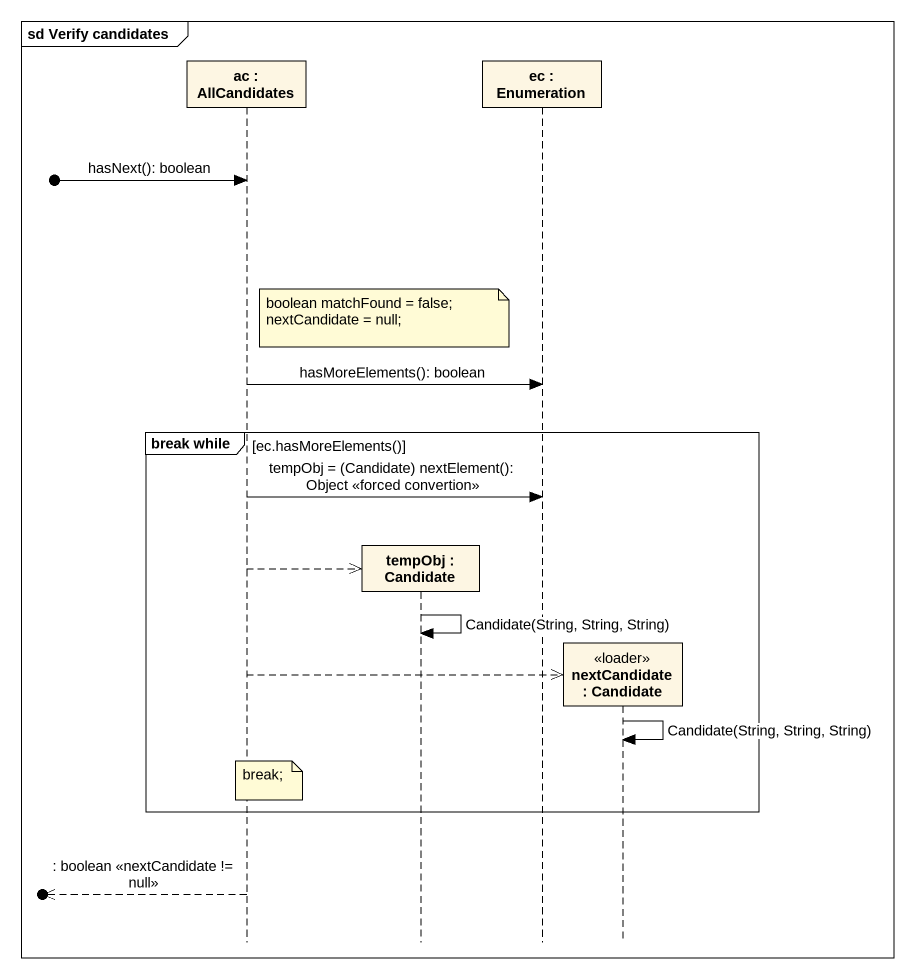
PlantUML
@startuml
mainframe sd Verify candidates
hide footbox
participant "ac : AllCandidates" as ac
participant "tempObj : Candidate" as tempObj
participant "ec : Enumeration" as ec
participant "nextCandidate : Candidate" as nextCandidate <<loader>>

[o-> ac : hasNext(): boolean
note over tempObj
  boolean matchFound = false;
  nextCandidate = null;
end note
ac -> ec : hasMoreElements(): boolean
group break while [ec.hasMoreElements()]
  ac -> ec : tempObj = (Candidate) nextElement(): Object <<forced convertion>>
  ac -->> tempObj **
  tempObj -> tempObj : Candidate(String, String, String)
  ac -->> nextCandidate **
  nextCandidate -> nextCandidate : Candidate(String, String, String)
  note over ac : break;
end
[o<<-- ac : : boolean <<nextCandidate != null>>
@enduml
